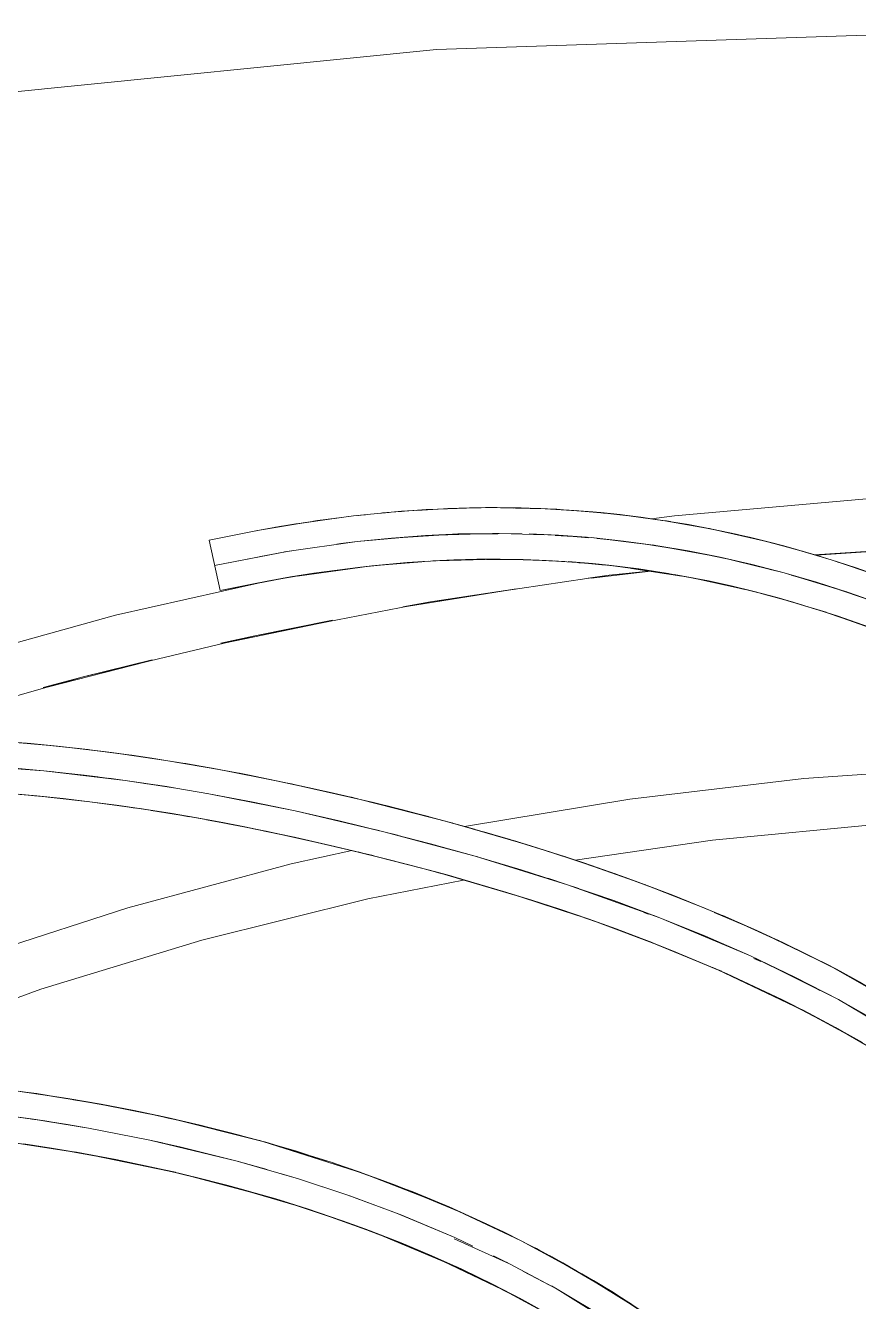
# Model space of a CAD drawing. Header units: inches. Extents: x -578 to 1873, y 397 to 1812.
# Drawn here: x 753.82 to 786.14, y 946.18 to 995.69 of the extents above; entities that cross this region are included whole.
import ezdxf

# ---------------------------------------------------------------- set-up
doc = ezdxf.new("R2010")
doc.units = ezdxf.units.IN
doc.header["$MEASUREMENT"] = 0
for name, color, linetype, lineweight in [('A-FLOR', 192, 'Continuous', 13), ('A-GENM', 13, 'Continuous', 9), ('A-WALL', 113, 'Continuous', 13)]:
    doc.layers.add(name, color=color, linetype=linetype, lineweight=lineweight)

# ---------------------------------------------------------------- blocks, each defined once
blk = doc.blocks.new('3D Cad File Example_dwg_AC_Bandstand Canopy - AC_Bandstand Canopy-1783121-_3D_-3560-Level 1')
at = {"layer": 'A-GENM'}
for p, q in [((-18.686, 71.482), (-11.245, 72.133)), ((-19.583, 71.363), (-18.686, 71.482)), ((-13.253, 69.966), (-7.113, 70.351)), ((-13.257, 69.967), (-10.225, 70.162)), ((-13.189, 69.956), (-9.784, 70.184)), ((-21.927, 69.064), (-19.607, 69.324)), ((-21.219, 69.169), (-19.679, 69.335)), ((-21.219, 69.169), (-19.663, 69.333)), ((-40.37, 67.619), (-34.835, 68.869)), ((-28.152, 68.14), (-21.219, 69.169)), ((-21.219, 69.169), (-22.041, 69.061)), ((-24.971, 68.612), (-29.083, 67.96)), ((-28.152, 68.14), (-24.814, 68.65)), ((-34.966, 66.825), (-28.152, 68.14)), ((-28.152, 68.14), (-29.23, 67.95)), ((-47.277, 65.714), (-40.37, 67.619)), ((-36.108, 66.551), (-32.172, 67.364)), ((-34.966, 66.825), (-31.956, 67.423)), ((-41.632, 65.23), (-34.966, 66.825)), ((-34.966, 66.825), (-36.286, 66.53)), ((-41.632, 65.23), (-38.952, 65.892)), ((-42.973, 64.844), (-39.185, 65.815)), ((-48.122, 63.361), (-41.632, 65.23)), ((-41.632, 65.23), (-43.175, 64.809)), ((-13.672, 61.278), (-6.854, 61.755)), ((-20.42, 60.487), (-13.672, 61.278)), ((-26.835, 59.422), (-20.42, 60.487)), ((-17.211, 58.889), (-10.365, 59.545)), ((-33.566, 57.976), (-31.2, 58.488)), ((-22.541, 58.117), (-17.211, 58.889)), ((-39.897, 56.27), (-33.566, 57.976)), ((-30.581, 56.616), (-26.869, 57.342)), ((-37.031, 55.012), (-30.581, 56.616)), ((-46.021, 54.276), (-39.897, 56.27)), ((-43.276, 53.107), (-37.031, 55.012)), ((-49.281, 50.915), (-43.276, 53.107))]:
    blk.add_line(p, q, dxfattribs=at)
blk = doc.blocks.new('3D Cad File Example_dwg_AC_Bandstand Canopy Rib Centerplane - AC_Bandstand Canopy Rib Centerplane-1775949-_3D_-3562-Level 1')
at = {"layer": 'A-GENM'}
for p, q in [((-146.29, -216.177), (-143.648, -216.522)), ((-146.29, -216.177), (-143.11, -216.603)), ((-143.648, -216.522), (-141.425, -216.884)), ((-143.648, -216.522), (-143.11, -216.603)), ((-143.648, -216.522), (-142.236, -216.744)), ((-143.619, -216.528), (-143.11, -216.603)), ((-142.44, -216.713), (-143.11, -216.603)), ((-141.425, -216.884), (-142.236, -216.744)), ((-141.743, -216.828), (-141.425, -216.884)), ((-139.046, -217.349), (-141.425, -216.884)), ((-135.653, -218.164), (-139.046, -217.349)), ((-138.548, -217.458), (-139.046, -217.349)), ((-139.046, -217.349), (-137.832, -217.619)), ((-137.832, -217.619), (-137.483, -217.713)), ((-135.653, -218.164), (-137.832, -217.619)), ((-135.653, -218.164), (-137.28, -217.763)), ((-135.653, -218.164), (-133.495, -218.784)), ((-135.653, -218.164), (-134.487, -218.492)), ((-135.653, -218.164), (-133.279, -218.851)), ((-133.93, -218.653), (-133.279, -218.851)), ((-133.495, -218.784), (-133.279, -218.851)), ((-131.437, -219.46), (-133.279, -218.851)), ((-131.366, -219.484), (-133.279, -218.851)), ((-131.366, -219.484), (-129.468, -220.187)), ((-131.289, -219.512), (-129.468, -220.187)), ((-129.468, -220.187), (-127.214, -221.131)), ((-129.468, -220.187), (-129.271, -220.265)), ((-129.468, -220.187), (-129.184, -220.3)), ((-127.214, -221.131), (-129.271, -220.265)), ((-127.214, -221.131), (-128.258, -220.687)), ((-125.087, -222.145), (-127.237, -221.176)), ((-127.214, -221.131), (-126.506, -221.46)), ((-125.087, -222.145), (-125.705, -221.84)), ((-125.087, -222.145), (-125.203, -222.086)), ((-125.087, -222.145), (-123.243, -223.132)), ((-124.577, -222.437), (-123.243, -223.132)), ((-123.243, -223.132), (-123.466, -223.007)), ((-120.15, -225.054), (-123.243, -223.132)), ((-123.069, -223.236), (-123.243, -223.132)), ((-121.338, -224.273), (-123.243, -223.132))]:
    blk.add_line(p, q, dxfattribs=at)
blk = doc.blocks.new('3D Cad File Example_dwg_AC_Bandstand Canopy Rib Centerplane - AC_Bandstand Canopy Rib Centerplane-1775950-_3D_-3563-Level 1')
at = {"layer": 'A-GENM'}
for p, q in [((-143.154, -203.013), (-146.241, -202.787)), ((-143.154, -203.013), (-144.914, -202.884)), ((-143.154, -203.013), (-144.706, -202.881)), ((-143.154, -203.013), (-143.579, -202.975)), ((-139.994, -203.389), (-143.154, -203.013)), ((-142.761, -203.054), (-143.154, -203.013)), ((-143.154, -203.013), (-141.584, -203.182)), ((-141.584, -203.182), (-141.998, -203.142)), ((-141.584, -203.182), (-141.062, -203.256)), ((-139.994, -203.389), (-141.584, -203.182)), ((-139.994, -203.389), (-140.628, -203.309)), ((-139.994, -203.389), (-138.029, -203.69)), ((-139.994, -203.389), (-139.737, -203.426)), ((-139.994, -203.389), (-138.383, -203.632)), ((-139.249, -203.51), (-138.383, -203.632)), ((-138.029, -203.69), (-138.737, -203.578)), ((-138.029, -203.69), (-138.383, -203.632)), ((-136.75, -203.911), (-138.029, -203.69)), ((-136.75, -203.911), (-136.808, -203.902)), ((-135.924, -204.064), (-136.75, -203.911)), ((-136.75, -203.911), (-133.409, -204.576)), ((-135.924, -204.064), (-135.092, -204.226)), ((-135.514, -204.15), (-135.092, -204.226)), ((-134.708, -204.309), (-135.092, -204.226)), ((-133.409, -204.576), (-135.092, -204.226)), ((-134.252, -204.401), (-133.409, -204.576)), ((-133.139, -204.636), (-133.409, -204.576)), ((-133.409, -204.576), (-129.963, -205.38)), ((-133.409, -204.576), (-131.7, -204.961)), ((-129.963, -205.38), (-131.7, -204.961)), ((-129.963, -205.38), (-130.262, -205.307)), ((-128.202, -205.835), (-129.963, -205.38)), ((-126.423, -206.328), (-129.963, -205.38)), ((-129.43, -205.516), (-129.963, -205.38)), ((-128.202, -205.835), (-128.705, -205.709)), ((-128.202, -205.835), (-127.96, -205.905)), ((-128.202, -205.835), (-126.423, -206.328)), ((-126.423, -206.328), (-127.847, -205.938)), ((-122.84, -207.436), (-126.423, -206.328)), ((-124.634, -206.861), (-126.423, -206.328)), ((-126.423, -206.328), (-126.312, -206.36)), ((-124.881, -206.789), (-124.634, -206.861)), ((-124.634, -206.861), (-123.992, -207.074)), ((-122.84, -207.436), (-124.634, -206.861)), ((-123.608, -207.187), (-122.84, -207.436)), ((-122.398, -207.585), (-122.84, -207.436)), ((-122.84, -207.436), (-121.047, -208.055)), ((-122.84, -207.436), (-119.262, -208.721)), ((-122.059, -207.718), (-121.047, -208.055)), ((-121.047, -208.055), (-119.262, -208.721)), ((-119.876, -208.51), (-119.703, -208.577)), ((-119.262, -208.721), (-119.486, -208.635)), ((-117.973, -209.241), (-119.262, -208.721)), ((-115.743, -210.201), (-119.262, -208.721)), ((-117.492, -209.435), (-119.262, -208.721)), ((-118.094, -209.202), (-117.492, -209.435)), ((-117.104, -209.613), (-117.492, -209.435)), ((-115.743, -210.201), (-117.492, -209.435)), ((-116.823, -209.728), (-115.743, -210.201)), ((-112.331, -211.893), (-115.743, -210.201)), ((-115.505, -210.31), (-115.743, -210.201)), ((-115.743, -210.201), (-114.02, -211.019)), ((-115.341, -210.417), (-115.61, -210.294)), ((-113.055, -211.541), (-114.02, -211.019)), ((-112.331, -211.893), (-114.02, -211.019)), ((-112.834, -211.627), (-112.331, -211.893)), ((-111.974, -212.094), (-112.331, -211.893)), ((-112.331, -211.893), (-110.682, -212.824)), ((-112.331, -211.893), (-109.078, -213.815)), ((-110.682, -212.824), (-111.69, -212.279))]:
    blk.add_line(p, q, dxfattribs=at)
blk = doc.blocks.new('3D Cad File Example_dwg_AC_Bandstand Canopy Rib Centerplane - AC_Bandstand Canopy Rib Centerplane-1775951-_3D_-3564-Level 1')
at = {"layer": 'A-GENM'}
for p, q in [((-131.004, -194.121), (-128.347, -193.887)), ((-129.668, -193.985), (-131.004, -194.121)), ((-129.668, -193.985), (-128.347, -193.887)), ((-129.227, -193.958), (-127.039, -193.827)), ((-128.347, -193.887), (-125.745, -193.805)), ((-128.347, -193.887), (-127.039, -193.827)), ((-127.039, -193.827), (-127.09, -193.828)), ((-125.745, -193.805), (-127.039, -193.827)), ((-126.727, -193.823), (-127.039, -193.827)), ((-125.548, -193.824), (-127.039, -193.827)), ((-125.51, -193.811), (-125.745, -193.805)), ((-124.597, -193.82), (-125.745, -193.805)), ((-123.721, -193.861), (-125.461, -193.813)), ((-123.187, -193.876), (-124.328, -193.827)), ((-123.187, -193.876), (-123.604, -193.865)), ((-121.922, -193.969), (-123.324, -193.888)), ((-123.187, -193.876), (-122.024, -193.98)), ((-121.922, -193.969), (-123.187, -193.876)), ((-121.922, -193.969), (-122.075, -193.957)), ((-121.922, -193.969), (-120.663, -194.101)), ((-121.922, -193.969), (-119.411, -194.271)), ((-121.922, -193.969), (-121.508, -194.016)), ((-121.695, -194.009), (-120.663, -194.101)), ((-133.721, -194.506), (-136.528, -195.046)), ((-133.727, -194.507), (-136.528, -195.046)), ((-133.721, -194.506), (-134.744, -194.703)), ((-133.815, -194.523), (-133.721, -194.506)), ((-131.004, -194.121), (-133.727, -194.507)), ((-133.721, -194.506), (-133.727, -194.507)), ((-133.537, -194.478), (-133.721, -194.506)), ((-131.788, -194.218), (-131.638, -194.198)), ((-131.004, -194.121), (-131.638, -194.198)), ((-120.663, -194.101), (-120.209, -194.169)), ((-120.663, -194.101), (-119.411, -194.271)), ((-119.813, -194.229), (-118.354, -194.45)), ((-119.411, -194.271), (-119.548, -194.251)), ((-118.162, -194.479), (-119.411, -194.271)), ((-119.411, -194.271), (-116.917, -194.726)), ((-119.411, -194.271), (-118.671, -194.405)), ((-116.729, -194.785), (-118.162, -194.479)), ((-118.162, -194.479), (-116.917, -194.726)), ((-116.58, -194.806), (-116.917, -194.726)), ((-114.43, -195.335), (-116.917, -194.726)), ((-115.673, -195.011), (-116.917, -194.726)), ((-115.673, -195.011), (-116.146, -194.91)), ((-115.673, -195.011), (-114.928, -195.217)), ((-114.43, -195.335), (-115.673, -195.011)), ((-114.633, -195.281), (-114.43, -195.335)), ((-114.43, -195.335), (-113.186, -195.698)), ((-114.43, -195.335), (-111.939, -196.099)), ((-114.43, -195.335), (-113.585, -195.592)), ((-114.166, -195.427), (-113.189, -195.697)), ((-113.186, -195.698), (-112.969, -195.771)), ((-113.186, -195.698), (-111.939, -196.099)), ((-112.291, -195.999), (-111.365, -196.311)), ((-111.939, -196.099), (-112.006, -196.077)), ((-111.449, -196.274), (-111.939, -196.099)), ((-109.434, -197.018), (-111.939, -196.099)), ((-110.689, -196.539), (-111.939, -196.099))]:
    blk.add_line(p, q, dxfattribs=at)
blk = doc.blocks.new('3D Cad File Example_dwg-2744-Level 1')
at = {"layer": 'A-FLOR'}
for p in [(-100, -174.099), (-155.71, -177.81)]:
    blk.add_line(p, (-127.917, -175.028), dxfattribs=at)
at = {"layer": 'A-WALL'}
for p, q in [((-129.282, -192.949), (-131.143, -193.13)), ((-130.209, -193.031), (-131.143, -193.13)), ((-130.678, -193.081), (-130.842, -193.096)), ((-129.282, -192.949), (-130.209, -193.031)), ((-129.757, -192.991), (-130.209, -193.031)), ((-129.894, -193.008), (-130.209, -193.031)), ((-130.012, -193.012), (-130.074, -193.019)), ((-130.012, -193.012), (-129.166, -192.94)), ((-129.166, -192.94), (-129.356, -192.955)), ((-129.282, -192.95), (-129.356, -192.955)), ((-129.356, -192.955), (-129.282, -192.95)), ((-129.282, -192.949), (-127.422, -192.84)), ((-127.857, -192.859), (-129.282, -192.949)), ((-128.326, -192.884), (-129.166, -192.94)), ((-128.872, -192.923), (-129.166, -192.94)), ((-129.166, -192.94), (-128.865, -192.923)), ((-127.857, -192.859), (-128.687, -192.919)), ((-128.557, -192.904), (-127.857, -192.859)), ((-127.857, -192.861), (-128.326, -192.884)), ((-126.021, -192.806), (-127.857, -192.859)), ((-127.857, -192.859), (-127.422, -192.84)), ((-127.627, -192.848), (-127.857, -192.859)), ((-127.479, -192.842), (-127.422, -192.84)), ((-127.479, -192.842), (-127.422, -192.841)), ((-126.638, -192.816), (-127.467, -192.841)), ((-125.564, -192.805), (-127.422, -192.84)), ((-126.021, -192.806), (-127.422, -192.84)), ((-126.785, -192.825), (-126.021, -192.806)), ((-126.638, -192.816), (-125.79, -192.805)), ((-125.564, -192.805), (-126.021, -192.806)), ((-124.633, -192.817), (-126.021, -192.806)), ((-123.708, -192.848), (-126.021, -192.806)), ((-125.79, -192.805), (-125.255, -192.809)), ((-125.79, -192.805), (-124.934, -192.811)), ((-125.564, -192.805), (-123.708, -192.848)), ((-124.941, -192.82), (-124.633, -192.817)), ((-124.661, -192.818), (-124.934, -192.811)), ((-124.735, -192.82), (-124.934, -192.811)), ((-124.934, -192.811), (-124.633, -192.817)), ((-124.633, -192.817), (-123.708, -192.848)), ((-123.959, -192.838), (-124.268, -192.829)), ((-123.959, -192.838), (-124.261, -192.83)), ((-123.959, -192.838), (-124.081, -192.836)), ((-123.959, -192.838), (-123.874, -192.843)), ((-123.959, -192.838), (-123.874, -192.843)), ((-123.959, -192.838), (-123.252, -192.871)), ((-123.708, -192.848), (-122.778, -192.9)), ((-123.708, -192.848), (-121.853, -192.972)), ((-122.994, -192.888), (-123.252, -192.871)), ((-120.925, -193.064), (-122.778, -192.9)), ((-122.438, -192.924), (-122.778, -192.9)), ((-121.853, -192.972), (-122.778, -192.9)), ((-122.52, -192.92), (-122.4, -192.927)), ((-122.4, -192.927), (-122.477, -192.923)), ((-122.4, -192.927), (-122.438, -192.924)), ((-122.295, -192.937), (-122.438, -192.924)), ((-122.282, -192.938), (-122.438, -192.924)), ((-122.4, -192.927), (-122.257, -192.94)), ((-122.4, -192.927), (-122.256, -192.94)), ((-122.4, -192.927), (-122.096, -192.953)), ((-120.925, -193.064), (-121.853, -192.972)), ((-121.853, -192.972), (-120, -193.177)), ((-121.713, -192.986), (-121.552, -192.999)), ((-120.8, -193.078), (-121.552, -192.999)), ((-120.925, -193.064), (-121.44, -193.016)), ((-120.809, -193.077), (-120.966, -193.062)), ((-120.929, -193.066), (-120.809, -193.077)), ((-120.809, -193.077), (-120.925, -193.064)), ((-120.925, -193.064), (-119.067, -193.312)), ((-120.925, -193.064), (-120, -193.177)), ((-120.844, -193.074), (-120.8, -193.078)), ((-120.844, -193.074), (-120.8, -193.078)), ((-120.809, -193.077), (-120.715, -193.09)), ((-120.809, -193.077), (-120.69, -193.093)), ((-120.8, -193.078), (-120.712, -193.09)), ((-120.8, -193.078), (-120.712, -193.09)), ((-134.871, -193.694), (-133.006, -193.38)), ((-133.934, -193.528), (-134.871, -193.694)), ((-134.252, -193.583), (-134.476, -193.623)), ((-134.252, -193.589), (-133.934, -193.528)), ((-133.934, -193.528), (-134.252, -193.589)), ((-133.934, -193.528), (-134.252, -193.584)), ((-134.216, -193.576), (-133.379, -193.437)), ((-134.151, -193.566), (-134.216, -193.576)), ((-134.163, -193.568), (-134.216, -193.576)), ((-133.934, -193.528), (-131.907, -193.225)), ((-133.934, -193.528), (-133.006, -193.38)), ((-133.934, -193.528), (-133.543, -193.469)), ((-133.237, -193.417), (-133.379, -193.437)), ((-133.006, -193.38), (-131.143, -193.13)), ((-133.006, -193.38), (-131.907, -193.225)), ((-132.535, -193.31), (-132.698, -193.336)), ((-132.535, -193.31), (-131.985, -193.235)), ((-132.535, -193.31), (-132.213, -193.266)), ((-132.535, -193.31), (-132.345, -193.286)), ((-132.199, -193.267), (-131.985, -193.235)), ((-132.118, -193.253), (-131.696, -193.197)), ((-132.118, -193.253), (-132.024, -193.241)), ((-132.101, -193.253), (-131.985, -193.235)), ((-131.985, -193.235), (-131.846, -193.218)), ((-131.883, -193.224), (-131.985, -193.235)), ((-131.907, -193.225), (-131.985, -193.235)), ((-131.907, -193.225), (-131.143, -193.13)), ((-131.611, -193.188), (-131.696, -193.197)), ((-130.974, -193.112), (-130.842, -193.096)), ((-130.963, -193.111), (-130.842, -193.096)), ((-130.939, -193.109), (-130.842, -193.096)), ((-119.067, -193.312), (-120, -193.177)), ((-118.148, -193.465), (-120, -193.177)), ((-120, -193.178), (-119.85, -193.197)), ((-119.49, -193.255), (-119.067, -193.312)), ((-119.174, -193.299), (-118.997, -193.323)), ((-119.146, -193.302), (-118.997, -193.323)), ((-118.997, -193.323), (-119.067, -193.312)), ((-119.067, -193.312), (-118.997, -193.323)), ((-118.148, -193.465), (-119.067, -193.312)), ((-117.223, -193.641), (-119.067, -193.312)), ((-119.067, -193.313), (-118.997, -193.323)), ((-118.997, -193.323), (-118.846, -193.349)), ((-118.148, -193.465), (-117.223, -193.641)), ((-116.298, -193.837), (-118.148, -193.465)), ((-136.739, -194.068), (-134.871, -193.694)), ((-134.871, -193.694), (-136.739, -194.068)), ((-135.06, -193.729), (-136.739, -194.068)), ((-136.316, -196.023), (-136.739, -194.068)), ((-134.646, -193.654), (-135.06, -193.729)), ((-134.709, -193.665), (-134.646, -193.652)), ((-134.709, -193.665), (-134.646, -193.652)), ((-134.646, -193.652), (-134.575, -193.641)), ((-117.504, -193.588), (-117.383, -193.609)), ((-117.504, -193.588), (-117.383, -193.609)), ((-117.332, -193.62), (-117.383, -193.609)), ((-117.293, -193.627), (-117.383, -193.609)), ((-117.383, -193.609), (-117.277, -193.63)), ((-117.223, -193.642), (-117.293, -193.627)), ((-117.223, -193.641), (-117.277, -193.63)), ((-114.95, -194.162), (-117.223, -193.641)), ((-116.298, -193.837), (-117.223, -193.641)), ((-117.223, -193.641), (-116.72, -193.751)), ((-115.587, -194.003), (-116.441, -193.806)), ((-114.95, -194.162), (-116.298, -193.837)), ((-116.298, -193.837), (-114.451, -194.293)), ((-116.026, -193.903), (-115.782, -193.956)), ((-115.587, -194.003), (-115.85, -193.945)), ((-115.587, -194.003), (-115.782, -193.956)), ((-115.511, -194.027), (-115.782, -193.956)), ((-114.95, -194.162), (-115.782, -193.956)), ((-115.587, -194.003), (-115.446, -194.04)), ((-115.587, -194.003), (-114.734, -194.218)), ((-115.587, -194.003), (-115.383, -194.056)), ((-114.599, -194.256), (-114.95, -194.162)), ((-113.376, -194.596), (-114.95, -194.162)), ((-114.95, -194.162), (-114.451, -194.293)), ((-113.879, -194.451), (-114.734, -194.218)), ((-113.376, -194.596), (-114.451, -194.293)), ((-112.607, -194.83), (-114.451, -194.293)), ((-113.88, -194.451), (-114.167, -194.373)), ((-114.02, -194.414), (-113.88, -194.451)), ((-113.88, -194.451), (-114.02, -194.414)), ((-113.717, -194.5), (-113.88, -194.451)), ((-113.88, -194.451), (-113.376, -194.596)), ((-113.88, -194.451), (-113.751, -194.49)), ((-130.428, -195.063), (-133.328, -195.462)), ((-130.864, -195.112), (-129.057, -194.938)), ((-130.864, -195.112), (-130.428, -195.063)), ((-130.428, -195.063), (-129.057, -194.938)), ((-130.259, -195.053), (-128.492, -194.905)), ((-127.255, -194.835), (-129.057, -194.938)), ((-128.24, -194.883), (-129.057, -194.938)), ((-128.068, -194.873), (-127.255, -194.835)), ((-126.032, -194.815), (-127.902, -194.872)), ((-127.255, -194.835), (-125.457, -194.805)), ((-126.353, -194.811), (-127.255, -194.835)), ((-126.353, -194.811), (-125.457, -194.805)), ((-124.679, -194.818), (-126.353, -194.811)), ((-125.978, -194.814), (-124.432, -194.832)), ((-125.877, -194.812), (-125.021, -194.817)), ((-124.556, -194.819), (-125.457, -194.805)), ((-123.661, -194.852), (-125.457, -194.805)), ((-124.556, -194.819), (-123.661, -194.852)), ((-123.941, -194.848), (-124.179, -194.839)), ((-124.077, -194.841), (-123.306, -194.877)), ((-122.939, -194.894), (-123.661, -194.852)), ((-123.661, -194.852), (-121.869, -194.978)), ((-123.507, -194.866), (-123.205, -194.884)), ((-123.204, -194.884), (-123.429, -194.871)), ((-123.253, -194.881), (-123.36, -194.875)), ((-122.817, -194.902), (-121.869, -194.978)), ((-122.279, -194.95), (-122.399, -194.941)), ((-122.334, -194.945), (-121.574, -195.012)), ((-121.661, -195.002), (-122.066, -194.964)), ((-121.902, -194.983), (-121.376, -195.035)), ((-120.078, -195.184), (-121.869, -194.978)), ((-121.237, -195.041), (-121.869, -194.978)), ((-120.078, -195.184), (-121.237, -195.041)), ((-113.376, -194.596), (-112.607, -194.83)), ((-113.186, -194.654), (-113.025, -194.701)), ((-113.025, -194.701), (-112.837, -194.76)), ((-112.607, -194.83), (-111.686, -195.129)), ((-112.607, -194.83), (-110.765, -195.448)), ((-112.405, -194.896), (-112.17, -194.969)), ((-112.355, -194.922), (-111.686, -195.129)), ((-112.29, -194.933), (-112.17, -194.969)), ((-112.17, -194.969), (-112.29, -194.933)), ((-112.17, -194.969), (-112.042, -195.014)), ((-112.17, -194.969), (-111.924, -195.052)), ((-112.17, -194.969), (-111.855, -195.073)), ((-133.893, -195.557), (-136.316, -196.023)), ((-132.676, -195.353), (-134.494, -195.658)), ((-133.58, -195.497), (-134.494, -195.658)), ((-132.676, -195.353), (-133.58, -195.497)), ((-130.864, -195.112), (-132.676, -195.353)), ((-119.181, -195.318), (-120.978, -195.076)), ((-120.353, -195.161), (-118.4, -195.462)), ((-119.181, -195.318), (-120.078, -195.184)), ((-120.078, -195.184), (-118.287, -195.473)), ((-119.181, -195.318), (-118.921, -195.366)), ((-119.181, -195.318), (-117.369, -195.652)), ((-119.181, -195.318), (-118.287, -195.473)), ((-118.819, -195.387), (-118.142, -195.509)), ((-118.699, -195.406), (-117.931, -195.546)), ((-116.497, -195.843), (-118.287, -195.473)), ((-117.369, -195.652), (-118.287, -195.473)), ((-111.642, -195.148), (-111.855, -195.073)), ((-111.613, -195.157), (-111.855, -195.073)), ((-111.686, -195.129), (-111.855, -195.073)), ((-111.686, -195.129), (-110.765, -195.448)), ((-134.494, -195.658), (-136.316, -196.023)), ((-134.494, -195.658), (-136.316, -196.023)), ((-136.316, -196.023), (-134.824, -195.728)), ((-116.293, -195.9), (-117.651, -195.604)), ((-117.428, -195.64), (-117.369, -195.652)), ((-116.497, -195.843), (-117.369, -195.652)), ((-117.048, -195.729), (-116.019, -195.964)), ((-116.831, -195.776), (-116.956, -195.748)), ((-115.603, -196.059), (-116.497, -195.843)), ((-116.497, -195.843), (-114.708, -196.296)), ((-116.096, -195.946), (-115.958, -195.98)), ((-115.918, -195.987), (-115.603, -196.059)), ((-115.145, -196.184), (-115.603, -196.059)), ((-114.046, -196.484), (-115.603, -196.059)), ((-115.603, -196.059), (-114.708, -196.296)), ((-114.422, -196.381), (-115.268, -196.154)), ((-114.45, -196.373), (-115.095, -196.198)), ((-115.094, -196.198), (-114.894, -196.252)), ((-114.459, -196.37), (-115.059, -196.207)), ((-114.046, -196.484), (-114.708, -196.296)), ((-112.918, -196.83), (-114.708, -196.296)), ((-114.157, -196.46), (-114.587, -196.336)), ((-114.126, -196.46), (-114.046, -196.484)), ((-114.046, -196.484), (-112.918, -196.83)), ((-113.499, -196.656), (-112.374, -197.008)), ((-113.335, -196.707), (-113.463, -196.667)), ((-113.371, -196.695), (-112.811, -196.868)), ((-112.374, -197.008), (-112.918, -196.83)), ((-112.918, -196.83), (-111.127, -197.443)), ((-112.395, -197.009), (-112.877, -196.85)), ((-112.374, -197.008), (-112.437, -196.987)), ((-112.374, -197.008), (-111.127, -197.443)), ((-112.156, -197.091), (-110.234, -197.779)), ((-144.694, -201.879), (-143.662, -201.962)), ((-142.622, -202.061), (-144.694, -201.879)), ((-144.106, -201.931), (-143.576, -201.969)), ((-143.662, -201.964), (-143.794, -201.95)), ((-143.794, -201.95), (-143.705, -201.958)), ((-143.794, -201.95), (-143.662, -201.964)), ((-143.794, -201.95), (-143.576, -201.969)), ((-141.58, -202.176), (-143.662, -201.962)), ((-142.622, -202.061), (-143.662, -201.962)), ((-143.662, -201.962), (-143.576, -201.969)), ((-143.211, -202.007), (-143.576, -201.969)), ((-142.667, -202.056), (-142.622, -202.061)), ((-141.58, -202.176), (-142.622, -202.061)), ((-140.53, -202.307), (-142.622, -202.061)), ((-141.674, -202.165), (-141.876, -202.144)), ((-141.817, -202.15), (-141.674, -202.165)), ((-141.58, -202.177), (-141.674, -202.165)), ((-141.58, -202.176), (-141.674, -202.165)), ((-141.58, -202.176), (-141.674, -202.165)), ((-141.674, -202.165), (-141.58, -202.177)), ((-141.478, -202.19), (-141.674, -202.165)), ((-141.43, -202.196), (-141.674, -202.165)), ((-140.53, -202.307), (-141.58, -202.176)), ((-141.58, -202.176), (-139.651, -202.427)), ((-141.58, -202.176), (-139.478, -202.452)), ((-140.53, -202.308), (-140.673, -202.288)), ((-140.53, -202.307), (-139.478, -202.452)), ((-140.53, -202.307), (-138.418, -202.614)), ((-139.651, -202.427), (-139.971, -202.386)), ((-139.887, -202.396), (-139.743, -202.414)), ((-139.743, -202.414), (-139.887, -202.396)), ((-139.054, -202.515), (-139.743, -202.414)), ((-139.743, -202.414), (-139.661, -202.427)), ((-139.743, -202.414), (-139.651, -202.427)), ((-139.264, -202.488), (-139.651, -202.427)), ((-139.651, -202.427), (-139.08, -202.517)), ((-139.651, -202.427), (-139.478, -202.452)), ((-139.478, -202.452), (-138.418, -202.614)), ((-139.054, -202.515), (-139.199, -202.495)), ((-139.054, -202.515), (-139.146, -202.503)), ((-139.054, -202.515), (-138.966, -202.53)), ((-139.054, -202.515), (-138.824, -202.552)), ((-139.054, -202.515), (-138.66, -202.576)), ((-138.832, -202.556), (-137.357, -202.789)), ((-138.582, -202.589), (-138.66, -202.576)), ((-137.357, -202.789), (-138.418, -202.614)), ((-136.287, -202.979), (-138.418, -202.614)), ((-137.885, -202.702), (-137.647, -202.74)), ((-137.647, -202.74), (-137.79, -202.717)), ((-137.782, -202.719), (-137.647, -202.74)), ((-137.555, -202.756), (-137.647, -202.74)), ((-137.647, -202.74), (-137.357, -202.789)), ((-137.647, -202.74), (-137.597, -202.749)), ((-135.245, -203.177), (-137.357, -202.789)), ((-137.357, -202.789), (-136.287, -202.979)), ((-137.357, -202.789), (-136.774, -202.895)), ((-136.626, -202.917), (-136.775, -202.892)), ((-136.287, -202.98), (-136.626, -202.917)), ((-135.652, -203.098), (-136.287, -202.979)), ((-134.137, -203.4), (-136.287, -202.979)), ((-135.603, -203.107), (-135.652, -203.098)), ((-134.137, -203.4), (-135.652, -203.098)), ((-133.641, -203.504), (-135.652, -203.098)), ((-135.652, -203.098), (-135.245, -203.177)), ((-135.652, -203.099), (-135.603, -203.107)), ((-135.603, -203.107), (-135.652, -203.099)), ((-135.652, -203.099), (-135.568, -203.114)), ((-135.652, -203.099), (-135.568, -203.114)), ((-135.245, -203.177), (-135.568, -203.114)), ((-133.641, -203.504), (-135.245, -203.177)), ((-134.573, -203.311), (-135.245, -203.178)), ((-134.137, -203.401), (-134.573, -203.311)), ((-134.137, -203.4), (-133.641, -203.504)), ((-134.137, -203.4), (-131.969, -203.873)), ((-145.457, -203.832), (-143.427, -203.991)), ((-144.444, -203.904), (-142.402, -204.095)), ((-144.444, -203.904), (-143.427, -203.991)), ((-133.542, -203.525), (-133.693, -203.494)), ((-133.542, -203.525), (-133.641, -203.504)), ((-133.641, -203.504), (-131.969, -203.873)), ((-133.641, -203.504), (-130.88, -204.127)), ((-133.618, -203.509), (-132.501, -203.752)), ((-133.618, -203.509), (-133.542, -203.525)), ((-133.542, -203.525), (-133.173, -203.608)), ((-132.501, -203.752), (-131.462, -203.99)), ((-131.969, -203.873), (-130.88, -204.127)), ((-131.969, -203.873), (-129.782, -204.395)), ((-143.52, -203.983), (-143.427, -203.991)), ((-142.402, -204.095), (-143.427, -203.991)), ((-142.981, -204.041), (-141.374, -204.215)), ((-140.337, -204.351), (-142.402, -204.095)), ((-141.374, -204.215), (-142.402, -204.095)), ((-141.422, -204.209), (-141.374, -204.215)), ((-140.8, -204.293), (-141.374, -204.215)), ((-139.264, -204.506), (-141.374, -204.215)), ((-140.337, -204.351), (-141.374, -204.215)), ((-140.031, -204.398), (-140.895, -204.282)), ((-139.986, -204.404), (-140.775, -204.297)), ((-138.25, -204.667), (-140.337, -204.351)), ((-139.264, -204.506), (-140.337, -204.351)), ((-139.842, -204.426), (-139.61, -204.461)), ((-131.324, -204.023), (-131.462, -203.99)), ((-131.161, -204.061), (-131.462, -203.99)), ((-131.39, -204.008), (-131.225, -204.045)), ((-131.37, -204.013), (-131.225, -204.045)), ((-131.225, -204.045), (-130.88, -204.127)), ((-130.88, -204.127), (-127.43, -205.008)), ((-130.88, -204.127), (-130.014, -204.34)), ((-130.88, -204.127), (-129.782, -204.395)), ((-130.411, -204.24), (-130.88, -204.128)), ((-130.411, -204.24), (-129.363, -204.5)), ((-129.782, -204.395), (-127.581, -204.967)), ((-129.59, -204.444), (-129.279, -204.521)), ((-129.252, -204.528), (-129.524, -204.462)), ((-139.413, -204.484), (-139.264, -204.506)), ((-138.25, -204.667), (-139.264, -204.506)), ((-137.2, -204.846), (-138.986, -204.555)), ((-138.851, -204.576), (-138.576, -204.62)), ((-137.2, -204.846), (-138.25, -204.667)), ((-138.25, -204.667), (-136.141, -205.041)), ((-137.725, -204.761), (-137.504, -204.799)), ((-135.828, -205.104), (-137.2, -204.846)), ((-137.2, -204.846), (-136.141, -205.041)), ((-137.2, -204.846), (-135.357, -205.193)), ((-135.779, -205.114), (-136.845, -204.916)), ((-135.813, -205.107), (-136.622, -204.956)), ((-136.62, -204.956), (-136.001, -205.072)), ((-129.252, -204.528), (-129.363, -204.5)), ((-129.279, -204.522), (-129.363, -204.5)), ((-128.307, -204.772), (-129.363, -204.5)), ((-129.252, -204.528), (-129.279, -204.521)), ((-128.272, -204.787), (-129.279, -204.521)), ((-127.43, -205.008), (-129.279, -204.521)), ((-129.252, -204.528), (-128.24, -204.795)), ((-129.252, -204.528), (-128.238, -204.796)), ((-127.43, -205.008), (-128.307, -204.772)), ((-127.43, -205.008), (-127.581, -204.967)), ((-125.372, -205.593), (-127.581, -204.967)), ((-136.141, -205.041), (-135.357, -205.193)), ((-136.141, -205.041), (-134.011, -205.47)), ((-135.402, -205.19), (-136.019, -205.069)), ((-135.429, -205.179), (-135.357, -205.193)), ((-135.357, -205.193), (-134.011, -205.47)), ((-134.806, -205.309), (-133.373, -205.608)), ((-134.596, -205.352), (-133.766, -205.525)), ((-134.591, -205.353), (-133.767, -205.524)), ((-127.251, -205.057), (-127.43, -205.008)), ((-127.43, -205.008), (-125.372, -205.593)), ((-127.43, -205.008), (-124.267, -205.927)), ((-127.43, -205.009), (-127.251, -205.057)), ((-127.251, -205.057), (-127.429, -205.01)), ((-127.251, -205.057), (-127.316, -205.039)), ((-127.313, -205.04), (-127.251, -205.057)), ((-127.251, -205.057), (-127.309, -205.041)), ((-127.251, -205.057), (-126.662, -205.226)), ((-127.251, -205.057), (-126.449, -205.282)), ((-127.251, -205.057), (-126.66, -205.227)), ((-126.086, -205.385), (-124.995, -205.705)), ((-131.861, -205.95), (-134.011, -205.47)), ((-133.373, -205.608), (-134.011, -205.47)), ((-133.957, -205.486), (-133.294, -205.63)), ((-133.429, -205.595), (-133.373, -205.608)), ((-131.861, -205.95), (-133.373, -205.608)), ((-132.956, -205.706), (-130.781, -206.208)), ((-130.781, -206.208), (-131.861, -205.95)), ((-131.861, -205.95), (-129.691, -206.48)), ((-125.372, -205.593), (-124.267, -205.927)), ((-125.372, -205.593), (-123.16, -206.278)), ((-125.104, -205.674), (-124.995, -205.705)), ((-125.104, -205.674), (-124.995, -205.705)), ((-124.995, -205.705), (-124.833, -205.756)), ((-124.995, -205.705), (-124.833, -205.756)), ((-124.995, -205.705), (-124.672, -205.804)), ((-124.989, -205.707), (-124.771, -205.775)), ((-124.989, -205.707), (-124.267, -205.927)), ((-124.989, -205.707), (-124.843, -205.753)), ((-122.209, -206.592), (-124.267, -205.927)), ((-124.267, -205.927), (-123.16, -206.278)), ((-124.267, -205.927), (-122.273, -206.571)), ((-124.267, -205.928), (-124.063, -205.991)), ((-130.957, -206.166), (-130.781, -206.208)), ((-127.952, -206.938), (-130.781, -206.208)), ((-130.383, -206.307), (-130.781, -206.208)), ((-130.781, -206.208), (-129.691, -206.48)), ((-122.209, -206.592), (-123.16, -206.278)), ((-120.954, -207.027), (-123.16, -206.278)), ((-122.998, -206.33), (-123.16, -206.279)), ((-123.16, -206.28), (-122.999, -206.33)), ((-123.16, -206.28), (-122.998, -206.33)), ((-123.16, -206.28), (-122.999, -206.33)), ((-122.999, -206.33), (-122.907, -206.361)), ((-122.998, -206.33), (-122.907, -206.362)), ((-122.677, -206.442), (-122.273, -206.571)), ((-127.952, -206.938), (-129.691, -206.48)), ((-129.691, -206.48), (-127.509, -207.06)), ((-127.526, -207.058), (-129.084, -206.641)), ((-127.952, -206.938), (-128.765, -206.724)), ((-128.307, -206.848), (-127.582, -207.043)), ((-128.302, -206.849), (-127.751, -206.998)), ((-124.229, -208.035), (-127.952, -206.938)), ((-127.952, -206.938), (-127.588, -207.039)), ((-127.952, -206.938), (-127.509, -207.06)), ((-122.606, -206.46), (-122.273, -206.571)), ((-122.209, -206.592), (-122.273, -206.571)), ((-119.853, -207.427), (-122.273, -206.571)), ((-122.273, -206.571), (-121.433, -206.86)), ((-122.209, -206.592), (-120.954, -207.027)), ((-122.209, -206.594), (-121.933, -206.686)), ((-121.933, -206.686), (-121, -207.01)), ((-125.322, -207.696), (-127.509, -207.06)), ((-120.954, -207.027), (-121.006, -207.008)), ((-120.954, -207.027), (-121.006, -207.008)), ((-120.954, -207.027), (-121, -207.01)), ((-120.954, -207.027), (-121, -207.01)), ((-120.954, -207.027), (-121, -207.01)), ((-120.954, -207.027), (-119.853, -207.427)), ((-120.954, -207.027), (-118.756, -207.845)), ((-119.853, -207.427), (-120.737, -207.106)), ((-119.853, -207.427), (-118.943, -207.774)), ((-119.853, -207.427), (-117.484, -208.355)), ((-119.853, -207.427), (-118.756, -207.845)), ((-119.802, -207.446), (-119.853, -207.427)), ((-124.229, -208.035), (-125.322, -207.696)), ((-125.322, -207.696), (-123.135, -208.391)), ((-124.667, -207.906), (-122.446, -208.632)), ((-117.484, -208.355), (-118.756, -207.845)), ((-116.575, -208.739), (-118.756, -207.845)), ((-118.737, -207.852), (-117.677, -208.276)), ((-124.229, -208.035), (-124.491, -207.953)), ((-124.229, -208.035), (-122.568, -208.589)), ((-124.229, -208.035), (-123.135, -208.391)), ((-124.229, -208.035), (-122.043, -208.763)), ((-124.095, -208.086), (-122.52, -208.606)), ((-124.095, -208.086), (-122.519, -208.606)), ((-120.955, -209.152), (-123.135, -208.391)), ((-123.135, -208.391), (-122.043, -208.763)), ((-118.506, -207.945), (-117.484, -208.355)), ((-117.484, -208.357), (-117.677, -208.276)), ((-117.484, -208.355), (-116.575, -208.739)), ((-120.955, -209.152), (-122.043, -208.763)), ((-119.869, -209.559), (-122.043, -208.763)), ((-119.347, -209.773), (-121.694, -208.894)), ((-121.616, -208.921), (-119.984, -209.525)), ((-119.985, -209.524), (-121.614, -208.922)), ((-117.153, -208.518), (-115.492, -209.216)), ((-116.728, -208.673), (-116.814, -208.638)), ((-116.813, -208.638), (-116.728, -208.673)), ((-116.615, -208.721), (-116.728, -208.673)), ((-116.728, -208.673), (-116.575, -208.74)), ((-116.575, -208.739), (-115.492, -209.216)), ((-116.575, -208.739), (-114.418, -209.715)), ((-116.202, -208.904), (-115.492, -209.216)), ((-119.869, -209.559), (-121.516, -208.956)), ((-118.788, -209.984), (-120.955, -209.152)), ((-120.955, -209.152), (-119.869, -209.559)), ((-115.492, -209.217), (-115.562, -209.185)), ((-114.743, -209.561), (-115.492, -209.216)), ((-115.492, -209.216), (-112.734, -210.549)), ((-115.492, -209.216), (-114.418, -209.715)), ((-118.788, -209.984), (-119.869, -209.559)), ((-117.028, -210.723), (-119.869, -209.559)), ((-119.869, -209.559), (-119.555, -209.68)), ((-117.139, -210.682), (-119.148, -209.846)), ((-117.028, -210.723), (-119.126, -209.854)), ((-114.743, -209.561), (-114.659, -209.603)), ((-114.743, -209.561), (-114.508, -209.672)), ((-114.743, -209.561), (-114.647, -209.608)), ((-114.508, -209.672), (-114.577, -209.641)), ((-114.418, -209.717), (-114.508, -209.672)), ((-114.508, -209.672), (-113.464, -210.179)), ((-114.508, -209.672), (-114.418, -209.717)), ((-112.734, -210.549), (-114.418, -209.715)), ((-114.418, -209.715), (-112.292, -210.78)), ((-114.009, -209.922), (-112.734, -210.549)), ((-116.64, -210.893), (-118.788, -209.984)), ((-118.788, -209.984), (-117.028, -210.723)), ((-113.464, -210.179), (-112.928, -210.453)), ((-117.204, -210.655), (-116.72, -210.87)), ((-116.64, -210.893), (-117.028, -210.723)), ((-117.028, -210.723), (-116.857, -210.797)), ((-117.028, -210.723), (-113.472, -212.42)), ((-116.64, -210.893), (-114.521, -211.888)), ((-112.42, -210.713), (-112.734, -210.549)), ((-109.183, -212.563), (-112.734, -210.549)), ((-112.734, -210.549), (-112.292, -210.78)), ((-112.407, -210.72), (-111.39, -211.268)), ((-110.208, -211.942), (-112.292, -210.78)), ((-113.472, -212.42), (-114.521, -211.888)), ((-112.438, -212.974), (-114.521, -211.888)), ((-114.013, -212.161), (-112.338, -213.045)), ((-113.747, -212.278), (-113.472, -212.42)), ((-111.883, -213.295), (-113.472, -212.42)), ((-113.472, -212.42), (-111.4, -213.562)), ((-113.472, -212.42), (-112.438, -212.974)), ((-111.86, -213.311), (-113.361, -212.493)), ((-112.656, -212.868), (-113.151, -212.602)), ((-111.4, -213.562), (-112.438, -212.974)), ((-110.404, -214.16), (-112.438, -212.974)), ((-144.788, -215.353), (-143.502, -215.533)), ((-144.788, -215.353), (-142.217, -215.733)), ((-143.805, -215.494), (-143.435, -215.543)), ((-143.743, -215.504), (-143.435, -215.543)), ((-143.502, -215.533), (-143.435, -215.543)), ((-143.502, -215.533), (-140.932, -215.957)), ((-143.502, -215.533), (-142.217, -215.733)), ((-143.502, -215.533), (-143.429, -215.544)), ((-143.502, -215.534), (-143.429, -215.544)), ((-142.934, -215.625), (-143.435, -215.543)), ((-143.435, -215.543), (-143.046, -215.607)), ((-140.932, -215.957), (-142.217, -215.733)), ((-139.649, -216.203), (-142.217, -215.733)), ((-141.05, -215.935), (-141.999, -215.779)), ((-141.131, -215.924), (-140.934, -215.956)), ((-138.366, -216.473), (-141.05, -215.935)), ((-141.05, -215.935), (-140.932, -215.957)), ((-141.05, -215.935), (-140.934, -215.956)), ((-140.7, -216.003), (-140.934, -215.956)), ((-140.932, -215.957), (-139.649, -216.203)), ((-139.731, -216.186), (-138.756, -216.39)), ((-138.366, -216.473), (-139.649, -216.203)), ((-137.087, -216.767), (-139.649, -216.203)), ((-138.756, -216.388), (-139.119, -216.316)), ((-138.211, -216.517), (-138.756, -216.388)), ((-138.573, -216.428), (-138.756, -216.388)), ((-138.366, -216.473), (-138.756, -216.388)), ((-138.756, -216.388), (-138.329, -216.489)), ((-138.737, -216.393), (-138.573, -216.428)), ((-138.723, -216.398), (-138.573, -216.428)), ((-138.573, -216.428), (-138.366, -216.475)), ((-136.823, -216.841), (-138.366, -216.473)), ((-134.66, -217.399), (-138.366, -216.473)), ((-138.366, -216.473), (-137.087, -216.767)), ((-136.015, -217.034), (-137.255, -216.727)), ((-134.66, -217.399), (-137.087, -216.767)), ((-137.087, -216.767), (-134.539, -217.433)), ((-142.861, -217.655), (-145.361, -217.296)), ((-136.015, -217.034), (-136.602, -216.894)), ((-136.015, -217.034), (-136.479, -216.925)), ((-136.479, -216.925), (-136.015, -217.034)), ((-136.015, -217.034), (-135.332, -217.226)), ((-136.015, -217.034), (-135.32, -217.229)), ((-136.015, -217.034), (-134.66, -217.399)), ((-135.41, -217.204), (-136.015, -217.034)), ((-136.015, -217.034), (-135.561, -217.156)), ((-141.61, -217.867), (-144.902, -217.362)), ((-142.861, -217.655), (-143.924, -217.492)), ((-141.61, -217.867), (-142.861, -217.655)), ((-142.861, -217.655), (-140.362, -218.1)), ((-141.61, -217.867), (-141.952, -217.808)), ((-140.831, -218.019), (-141.907, -217.825)), ((-134.66, -217.401), (-134.78, -217.365)), ((-133.352, -217.782), (-134.66, -217.399)), ((-130.756, -218.639), (-134.66, -217.399)), ((-134.66, -217.399), (-134.539, -217.433)), ((-134.539, -217.433), (-132.011, -218.208)), ((-133.962, -217.61), (-133.392, -217.77)), ((-133.392, -217.77), (-133.962, -217.61)), ((-133.933, -217.619), (-133.352, -217.782)), ((-133.392, -217.77), (-133.912, -217.619)), ((-133.352, -217.782), (-133.392, -217.77)), ((-133.392, -217.77), (-132.647, -218.013)), ((-133.392, -217.77), (-132.647, -218.013)), ((-133.392, -217.77), (-132.312, -218.109)), ((-133.352, -217.782), (-132.618, -218.022)), ((-141.142, -217.955), (-141.61, -217.867)), ((-137.915, -218.629), (-141.61, -217.867)), ((-141.61, -217.867), (-140.362, -218.1)), ((-137.87, -218.637), (-140.362, -218.1)), ((-140.362, -218.1), (-138.489, -218.494)), ((-132.103, -218.18), (-132.312, -218.109)), ((-130.756, -218.639), (-132.011, -218.208)), ((-129.511, -219.098), (-132.011, -218.208)), ((-138.042, -218.597), (-138.489, -218.494)), ((-136.052, -219.092), (-138.489, -218.494)), ((-137.87, -218.637), (-138.489, -218.494)), ((-137.547, -218.725), (-138.245, -218.561)), ((-135.39, -219.272), (-137.87, -218.637)), ((-136.052, -219.092), (-137.87, -218.637)), ((-137.672, -218.688), (-134.155, -219.629)), ((-137.333, -218.771), (-136.052, -219.092)), ((-131.079, -218.525), (-131.568, -218.36)), ((-131.266, -218.463), (-131.079, -218.525)), ((-131.262, -218.465), (-131.079, -218.525)), ((-131.262, -218.465), (-131.079, -218.525)), ((-131.079, -218.525), (-130.85, -218.61)), ((-131.079, -218.525), (-130.756, -218.639)), ((-130.916, -218.583), (-131.079, -218.525)), ((-131.079, -218.525), (-130.98, -218.562)), ((-129.511, -219.098), (-130.756, -218.639)), ((-127.436, -219.942), (-130.756, -218.639)), ((-130.756, -218.639), (-129.621, -219.066)), ((-129.857, -218.967), (-130.329, -218.796)), ((-134.155, -219.629), (-136.052, -219.092)), ((-135.39, -219.272), (-136.052, -219.092)), ((-136.052, -219.092), (-132.929, -220.012)), ((-135.39, -219.272), (-132.929, -220.012)), ((-129.857, -218.967), (-129.672, -219.039)), ((-129.511, -219.098), (-127.436, -219.942)), ((-129.511, -219.098), (-127.049, -220.111)), ((-129.358, -219.16), (-128.751, -219.396)), ((-129.186, -219.231), (-128.807, -219.373)), ((-129.109, -219.261), (-128.751, -219.396)), ((-129.109, -219.261), (-128.751, -219.396)), ((-134.545, -219.516), (-134.155, -219.629)), ((-133.813, -219.734), (-134.155, -219.629)), ((-134.155, -219.629), (-132.929, -220.012)), ((-134.155, -219.629), (-131.565, -220.474)), ((-128.751, -219.396), (-128.807, -219.373)), ((-127.436, -219.942), (-128.807, -219.373)), ((-128.203, -219.633), (-128.807, -219.373)), ((-128.751, -219.396), (-128.266, -219.597)), ((-128.751, -219.396), (-128.265, -219.605)), ((-128.751, -219.396), (-128.265, -219.605)), ((-133.174, -219.94), (-130.628, -220.818)), ((-133.103, -219.961), (-131.565, -220.474)), ((-132.929, -220.012), (-130.496, -220.863)), ((-132.929, -220.012), (-131.565, -220.474)), ((-132.365, -220.213), (-130.458, -220.892)), ((-127.049, -220.111), (-127.436, -219.942)), ((-127.436, -219.942), (-126.215, -220.488)), ((-127.436, -219.942), (-125.302, -220.921)), ((-127.049, -220.111), (-125.302, -220.921)), ((-127.049, -220.111), (-124.634, -221.253)), ((-129.291, -221.334), (-131.565, -220.474)), ((-130.496, -220.863), (-131.565, -220.474)), ((-131.565, -220.474), (-130.989, -220.684)), ((-131.012, -220.686), (-130.097, -221.031)), ((-126.585, -220.322), (-126.215, -220.488)), ((-126.518, -220.357), (-126.215, -220.488)), ((-126.518, -220.357), (-126.215, -220.488)), ((-126.215, -220.488), (-126.512, -220.36)), ((-126.215, -220.488), (-125.302, -220.921)), ((-126.215, -220.488), (-125.865, -220.66)), ((-126.215, -220.488), (-125.985, -220.604)), ((-126.215, -220.488), (-125.985, -220.598)), ((-126.215, -220.488), (-126.031, -220.579)), ((-126.215, -220.488), (-125.988, -220.599)), ((-129.291, -221.334), (-130.496, -220.863)), ((-128.1, -221.834), (-130.496, -220.863)), ((-126.916, -222.367), (-130.365, -220.918)), ((-129.291, -221.334), (-130.09, -221.022)), ((-125.302, -220.921), (-124.634, -221.253)), ((-125.107, -221.018), (-125.021, -221.059)), ((-125.021, -221.059), (-124.922, -221.11)), ((-124.634, -221.253), (-123.446, -221.876)), ((-124.634, -221.253), (-122.278, -222.533)), ((-129.291, -221.334), (-126.916, -222.367)), ((-129.291, -221.334), (-128.1, -221.834)), ((-129.291, -221.334), (-126.916, -222.367)), ((-124.241, -221.46), (-123.832, -221.669)), ((-124.211, -221.475), (-124.041, -221.559)), ((-124.211, -221.475), (-124.041, -221.559)), ((-123.832, -221.669), (-124.041, -221.559)), ((-124.041, -221.559), (-123.912, -221.632)), ((-124.041, -221.559), (-123.721, -221.732)), ((-123.998, -221.587), (-123.832, -221.669)), ((-123.832, -221.669), (-123.641, -221.774)), ((-126.916, -222.367), (-128.1, -221.834)), ((-128.1, -221.834), (-125.749, -222.931)), ((-127.673, -222.04), (-125.076, -223.292)), ((-127.132, -222.27), (-126.916, -222.367)), ((-123.542, -221.829), (-123.02, -222.111)), ((-121.08, -223.254), (-123.446, -221.876)), ((-123.446, -221.876), (-123.02, -222.111)), ((-123.446, -221.876), (-122.278, -222.533)), ((-123.222, -222.008), (-123.02, -222.111)), ((-122.74, -222.274), (-123.02, -222.111)), ((-122.872, -222.196), (-122.662, -222.312)), ((-127.007, -222.344), (-126.669, -222.511)), ((-126.916, -222.367), (-125.749, -222.931)), ((-126.916, -222.367), (-124.593, -223.53)), ((-124.593, -223.53), (-126.916, -222.367)), ((-126.916, -222.367), (-125.251, -223.198)), ((-122.662, -222.312), (-122.479, -222.42)), ((-121.125, -223.226), (-122.278, -222.533)), ((-122.278, -222.533), (-119.994, -223.954)), ((-123.457, -224.161), (-125.749, -222.931)), ((-125.749, -222.931), (-124.593, -223.53)), ((-125.386, -223.143), (-125.002, -223.332)), ((-123.721, -224.036), (-125.242, -223.205)), ((-121.835, -222.799), (-121.447, -223.027)), ((-121.498, -222.996), (-121.767, -222.84)), ((-121.584, -222.95), (-121.447, -223.027)), ((-121.394, -223.064), (-121.498, -222.996)), ((-121.394, -223.064), (-121.498, -222.996)), ((-121.08, -223.254), (-121.498, -222.996)), ((-121.498, -222.996), (-121.447, -223.027)), ((-121.283, -223.13), (-121.447, -223.027)), ((-121.08, -223.254), (-121.125, -223.226)), ((-121.125, -223.226), (-118.882, -224.718)), ((-121.125, -223.226), (-119.994, -223.954)), ((-120.554, -223.6), (-121.08, -223.254)), ((-124.593, -223.53), (-124.685, -223.481)), ((-123.457, -224.161), (-124.593, -223.53)), ((-120.356, -223.715), (-120.769, -223.454))]:
    blk.add_line(p, q, dxfattribs=at)
for name, p in [('3D Cad File Example_dwg_AC_Bandstand Canopy - AC_Bandstand Canopy-1783121-_3D_-3560-Level 1', (-100, -264.6)), ('3D Cad File Example_dwg_AC_Bandstand Canopy Rib Centerplane - AC_Bandstand Canopy Rib Centerplane-1775951-_3D_-3564-Level 1', (0, 0)), ('3D Cad File Example_dwg_AC_Bandstand Canopy Rib Centerplane - AC_Bandstand Canopy Rib Centerplane-1775950-_3D_-3563-Level 1', (0, 0)), ('3D Cad File Example_dwg_AC_Bandstand Canopy Rib Centerplane - AC_Bandstand Canopy Rib Centerplane-1775949-_3D_-3562-Level 1', (0, 0))]:
    blk.add_blockref(name, p)

msp = doc.modelspace()

# ---------------------------------------------------------------- block references
at = {"layer": 'A-WALL', "color": 30, "lineweight": 9}
msp.add_blockref('3D Cad File Example_dwg-2744-Level 1', (897.689, 1169.788), dxfattribs=at)

doc.saveas('drawing.dxf')
